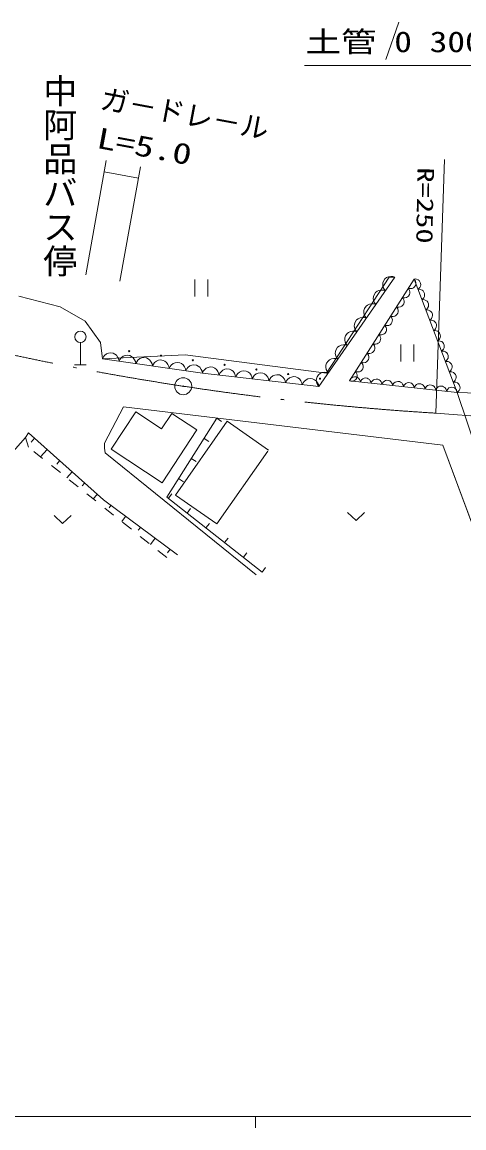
# Model space of a CAD drawing. Units: millimetres, scale not verified. Extents: x 40000 to 680000, y 20000 to 380000.
# Drawn here: x 147440 to 186332, y 204000 to 301451 of the extents above; entities that cross this region are included whole.
import ezdxf
from ezdxf.enums import TextEntityAlignment as Align

# ---------------------------------------------------------------- set-up
doc = ezdxf.new("R2010")
doc.units = ezdxf.units.MM
doc.header["$LTSCALE"] = 1000
doc.linetypes.add('USER1', pattern=[18.5, 14.557377, -1.819672, 0.303279, -1.819672])
doc.linetypes.add('USER3', pattern=[2, 1, -1])
for name, color, linetype, lineweight in [('M-BGD', 7, 'Continuous', 13), ('M-BMK-LINE', 2, 'Continuous', 13), ('M-BMK-SRVR', 3, 'Continuous', 13), ('M-STR-HTXT', 7, 'Continuous', 13), ('M-STR-STR1', 1, 'Continuous', 13), ('M-TTL-BAND', 7, 'Continuous', 13)]:
    doc.layers.add(name, color=color, linetype=linetype, lineweight=lineweight)
doc.styles.add('@ＭＳ ゴシック', font='')
doc.styles.add('ＭＳ ゴシック', font='')
doc.styles.get('@ＭＳ ゴシック').set_extended_font_data('@MS Gothic')
doc.styles.get('ＭＳ ゴシック').set_extended_font_data('MS Gothic')

# ---------------------------------------------------------------- blocks, each defined once
blk = doc.blocks.new('BUHIN4')
at = {"color": 7, "linetype": 'Continuous', "lineweight": 13}
blk.add_line((0, 0), (17, 500), dxfattribs=at)
blk = doc.blocks.new('BUHIN6')
at = {"color": 7, "linetype": 'Continuous', "lineweight": 13}
blk.add_lwpolyline([(-382, -737), (352, -12), (-330, 762)], dxfattribs=at)
blk = doc.blocks.new('BUHIN8')
at = {"color": 3, "linetype": 'Continuous', "lineweight": 13}
for radius in [750, 22.5]:
    blk.add_circle((0, 0), radius, dxfattribs=at)
blk = doc.blocks.new('BUHIN5')
at = {"color": 7, "linetype": 'Continuous', "lineweight": 13}
for p, q in [((770, 547), (-730, 600)), ((-770, -551), (729, -603))]:
    blk.add_line(p, q, dxfattribs=at)
blk = doc.blocks.new('BUHIN3')
at = {"color": 7, "linetype": 'Continuous', "lineweight": 13}
blk.add_lwpolyline([(499.7, -17.4), (466.2, 98.8), (409.7, 198.3), (316.1, 311.7), (208.2, 375.5), (92.1, 417), (-62.8, 422.4), (-181.5, 389.1), (-293.6, 332.9), (-394.8, 226.4), (-455.7, 131), (-499.7, 17.4)], dxfattribs=at)
blk = doc.blocks.new('BUHIN2')
at = {"color": 7, "linetype": 'Continuous', "lineweight": 13}
blk.add_lwpolyline([(749.5, -26.2), (699.3, 148.2), (614.5, 297.5), (474.1, 467.5), (312.3, 563.2), (138.2, 625.6), (-94.2, 633.7), (-272.3, 583.6), (-440.3, 499.4), (-592.3, 339.6), (-683.6, 196.5), (-749.5, 26.2)], dxfattribs=at)

msp = doc.modelspace()

# ---------------------------------------------------------------- linework, layer by layer
at = {"layer": 'M-BGD'}
for p, q in [((180249, 278981), (173560, 269329)), ((174237, 270514), (179741, 278981)), ((181942, 278811), (176269, 269837)), ((179741, 278981), (180249, 278981)), ((181942, 278811), (185752, 268821)), ((147144, 277287), (150785, 276356)), ((150785, 276356), (152986, 275086)), ((152986, 275086), (154341, 273223)), ((152571, 273210), (152571, 271237)), ((154510, 271784), (154341, 273223)), ((154341, 273223), (154510, 271784)), ((161791, 272123), (154510, 271784)), ((161791, 272123), (174237, 270514)), ((152061, 271237), (153073, 271237)), ((163315, 270514), (154510, 271784)), ((173560, 269329), (163315, 270514)), ((176269, 269837), (185752, 268821)), ((190155, 268651), (185752, 268821)), ((156373, 267551), (154679, 264333)), ((156373, 267551), (154679, 264333)), ((155272, 263825), (157437, 267104)), ((184482, 264164), (156373, 267551)), ((159715, 265599), (157437, 267104)), ((159715, 265599), (160621, 266970)), ((164585, 266535), (160183, 259592)), ((162829, 265512), (160621, 266970)), ((160945, 259761), (165490, 266275)), ((169130, 263735), (165490, 266275)), ((147991, 265265), (147737, 264841)), ((147991, 265265), (154595, 259338)), ((159759, 260862), (162829, 265512)), ((147737, 264841), (142233, 258661)), ((148541, 264771), (148247, 264444)), ((154679, 264333), (154679, 263910)), ((187022, 257306), (184482, 264164)), ((189938, 249432), (184482, 264164)), ((149642, 263783), (149063, 263138)), ((154764, 263487), (154679, 263910)), ((154764, 263487), (168057, 252734)), ((159759, 260862), (155272, 263825)), ((164585, 257221), (169070, 263649)), ((150742, 262795), (150481, 262504)), ((151843, 261807), (151378, 261289)), ((152944, 260819), (152740, 260592)), ((154044, 259831), (153693, 259440)), ((154595, 259338), (161114, 254512)), ((160183, 259592), (168565, 252988)), ((160945, 259761), (164585, 257221)), ((155246, 258855), (155094, 258649)), ((156550, 257890), (156210, 257430)), ((157854, 256925), (157666, 256671)), ((159158, 255959), (158747, 255404)), ((160462, 254994), (160238, 254693))]:
    msp.add_line(p, q, dxfattribs=at)
at = {"layer": 'M-BGD', "linetype": 'USER3'}
for p, q in [((147991, 263995), (147737, 264841)), ((160183, 254258), (147991, 263995))]:
    msp.add_line(p, q, dxfattribs=at)
at = {"layer": 'M-BGD'}
msp.add_lwpolyline([(164585, 266535), (160183, 259592), (168565, 252988)], dxfattribs=at)
for centre, radius in [((152571, 273712), 502), ((156869, 272454), 50), ((159668, 272050), 50), ((162468, 271646), 50), ((165267, 271242), 50), ((168066, 270838), 50), ((170866, 270435), 50), ((173665, 270031), 50)]:
    msp.add_circle(centre, radius, dxfattribs=at)
msp.add_arc((177272, 275226), 50, 264.46946, 29.47844, dxfattribs=at)
at = {"layer": 'M-BMK-LINE'}
msp.add_line((183874, 266986), (184623, 289352), dxfattribs=at)
at = {"layer": 'M-BMK-LINE', "linetype": 'USER1'}
msp.add_line((183874, 266986), (198029, 265942), dxfattribs=at)
msp.add_arc((199288, 516511), 250000, 255.32828, 266.46513, dxfattribs=at)
at = {"layer": 'M-STR-HTXT'}
for p, q in [((180597, 301451), (179450, 298167)), ((197459, 297632), (172313, 297632)), ((153048, 279182), (154852, 289253)), ((157859, 288688), (156054, 278616)), ((154676, 288269), (157682, 287704))]:
    msp.add_line(p, q, dxfattribs=at)
at = {"layer": 'M-STR-STR1'}
for p, q in [((185752, 268821), (190155, 268651)), ((187530, 263487), (185752, 268821))]:
    msp.add_line(p, q, dxfattribs=at)
at = {"layer": 'M-TTL-BAND'}
for p, q in [((40000, 205000), (579000, 205000)), ((168000, 205000), (168000, 204000))]:
    msp.add_line(p, q, dxfattribs=at)

# ---------------------------------------------------------------- block references
at = {"layer": 'M-BGD'}
for name, p, rotation in [('BUHIN5', (163211, 278031), 272), ('BUHIN5', (181364, 272294), 272), ('BUHIN4', (164585, 266535), 239.62448), ('BUHIN4', (163461, 264762), 239.62448), ('BUHIN4', (162337, 262989), 239.62448), ('BUHIN4', (161213, 261216), 239.62448), ('BUHIN4', (160320, 259483), 323.76615), ('BUHIN4', (161969, 258184), 323.76615), ('BUHIN6', (176837, 257890), 272), ('BUHIN6', (151002, 257608), 272), ('BUHIN4', (163618, 256885), 323.76615), ('BUHIN4', (165267, 255586), 323.76615), ('BUHIN4', (166916, 254287), 323.76615), ('BUHIN4', (168565, 252988), 323.76615)]:
    msp.add_blockref(name, p, dxfattribs=dict(at, rotation=rotation))
for name, p, xscale, yscale, rotation in [('BUHIN2', (179830, 278377), 0.9786035, 0.9786035, 57.27743), ('BUHIN3', (181684, 278403), 0.9651599, 0.9651599, 239.70059), ('BUHIN3', (182115, 278356), 0.9719888, 0.9719888, 292.8759), ('BUHIN2', (178994, 277171), 0.9786035, 0.9786035, 57.27743), ('BUHIN3', (181168, 277587), 0.9651599, 0.9651599, 239.70059), ('BUHIN3', (182461, 277448), 0.9719888, 0.9719888, 292.8759), ('BUHIN2', (178158, 275964), 0.9786035, 0.9786035, 57.27743), ('BUHIN3', (180652, 276771), 0.9651599, 0.9651599, 239.70059), ('BUHIN3', (182807, 276540), 0.9719888, 0.9719888, 292.8759), ('BUHIN3', (180136, 275955), 0.9651599, 0.9651599, 239.70059), ('BUHIN3', (183154, 275632), 0.9719888, 0.9719888, 292.8759), ('BUHIN2', (177322, 274758), 0.9786035, 0.9786035, 57.27743), ('BUHIN3', (179621, 275139), 0.9651599, 0.9651599, 239.70059), ('BUHIN3', (183500, 274724), 0.9719888, 0.9719888, 292.8759), ('BUHIN2', (176486, 273551), 0.9786035, 0.9786035, 57.27743), ('BUHIN3', (178589, 273508), 0.9651599, 0.9651599, 239.70059), ('BUHIN3', (179105, 274324), 0.9651599, 0.9651599, 239.70059), ('BUHIN3', (183847, 273816), 0.9719888, 0.9719888, 292.8759), ('BUHIN2', (175650, 272345), 0.9786035, 0.9786035, 57.27743), ('BUHIN3', (178074, 272692), 0.9651599, 0.9651599, 239.70059), ('BUHIN3', (184193, 272907), 0.9719888, 0.9719888, 292.8759), ('BUHIN2', (155243, 271678), 0.9884575, 0.9884575, 353.79247), ('BUHIN2', (156711, 271466), 0.9884575, 0.9884575, 353.79247), ('BUHIN2', (158178, 271254), 0.9884575, 0.9884575, 353.79247), ('BUHIN2', (174814, 271138), 0.9786035, 0.9786035, 57.27743), ('BUHIN3', (177558, 271876), 0.9651599, 0.9651599, 239.70059), ('BUHIN3', (184539, 271999), 0.9719888, 0.9719888, 292.8759), ('BUHIN2', (159646, 271043), 0.9884575, 0.9884575, 353.79247), ('BUHIN2', (161113, 270831), 0.9884575, 0.9884575, 353.79247), ('BUHIN2', (162581, 270619), 0.9884575, 0.9884575, 353.79247), ('BUHIN2', (164046, 270429), 0.9822201, 0.9822201, 355.40215), ('BUHIN2', (165510, 270260), 0.9822201, 0.9822201, 355.40215), ('BUHIN3', (177042, 271060), 0.9651599, 0.9651599, 239.70059), ('BUHIN3', (184886, 271091), 0.9719888, 0.9719888, 292.8759), ('BUHIN2', (166973, 270090), 0.9822201, 0.9822201, 355.40215), ('BUHIN2', (168437, 269921), 0.9822201, 0.9822201, 355.40215), ('BUHIN2', (169901, 269752), 0.9822201, 0.9822201, 355.40215), ('BUHIN2', (171364, 269582), 0.9822201, 0.9822201, 355.40215), ('BUHIN2', (172828, 269413), 0.9822201, 0.9822201, 355.40215), ('BUHIN2', (173978, 269932), 0.9786035, 0.9786035, 57.27743), ('BUHIN3', (176743, 269786), 0.9537267, 0.9537267, 355.88469), ('BUHIN3', (176526, 270244), 0.9651599, 0.9651599, 239.70059), ('BUHIN3', (177691, 269684), 0.9537267, 0.9537267, 355.88469), ('BUHIN3', (178639, 269583), 0.9537267, 0.9537267, 355.88469), ('BUHIN3', (185232, 270183), 0.9719888, 0.9719888, 292.8759), ('BUHIN3', (179588, 269481), 0.9537267, 0.9537267, 355.88469), ('BUHIN3', (180536, 269379), 0.9537267, 0.9537267, 355.88469), ('BUHIN3', (181484, 269278), 0.9537267, 0.9537267, 355.88469), ('BUHIN3', (182432, 269176), 0.9537267, 0.9537267, 355.88469), ('BUHIN3', (183381, 269075), 0.9537267, 0.9537267, 355.88469), ('BUHIN3', (184329, 268973), 0.9537267, 0.9537267, 355.88469), ('BUHIN3', (185277, 268871), 0.9537267, 0.9537267, 355.88469), ('BUHIN3', (185578, 269275), 0.9719888, 0.9719888, 292.8759)]:
    msp.add_blockref(name, p, dxfattribs=dict(at, xscale=xscale, yscale=yscale, rotation=rotation))
at = {"layer": 'M-BMK-SRVR', "rotation": 272}
msp.add_blockref('BUHIN8', (161622, 269364), dxfattribs=at)

# ---------------------------------------------------------------- texts
at = {"layer": 'M-BGD', "style": '@ＭＳ ゴシック'}
msp.add_text('中阿品バス停', height=2199, rotation=270, dxfattribs=at).set_placement((149002, 296916), align=Align.BOTTOM_LEFT)
at = {"layer": 'M-BGD', "style": 'ＭＳ ゴシック', "width": 1.35}
msp.add_text('R=250', height=1466, rotation=269, dxfattribs=at).set_placement((181815, 288677), align=Align.BOTTOM_LEFT)
at = {"layer": 'M-STR-HTXT', "style": 'ＭＳ ゴシック', "width": 1.25}
msp.add_text('土管 0 300 L=5.0', height=1833, dxfattribs=at).set_placement((172394, 298251), align=Align.BOTTOM_LEFT)
at = {"layer": 'M-STR-HTXT', "style": 'ＭＳ ゴシック'}
msp.add_text('ガ－ドレ－ル', height=1833, rotation=349.4, dxfattribs=at).set_placement((154116, 293312), align=Align.BOTTOM_LEFT)
at = {"layer": 'M-STR-HTXT', "style": 'ＭＳ ゴシック', "width": 1.35}
msp.add_text('L=5.0', height=1833, rotation=349.4, dxfattribs=at).set_placement((153808, 289841), align=Align.BOTTOM_LEFT)

doc.saveas('drawing.dxf')
